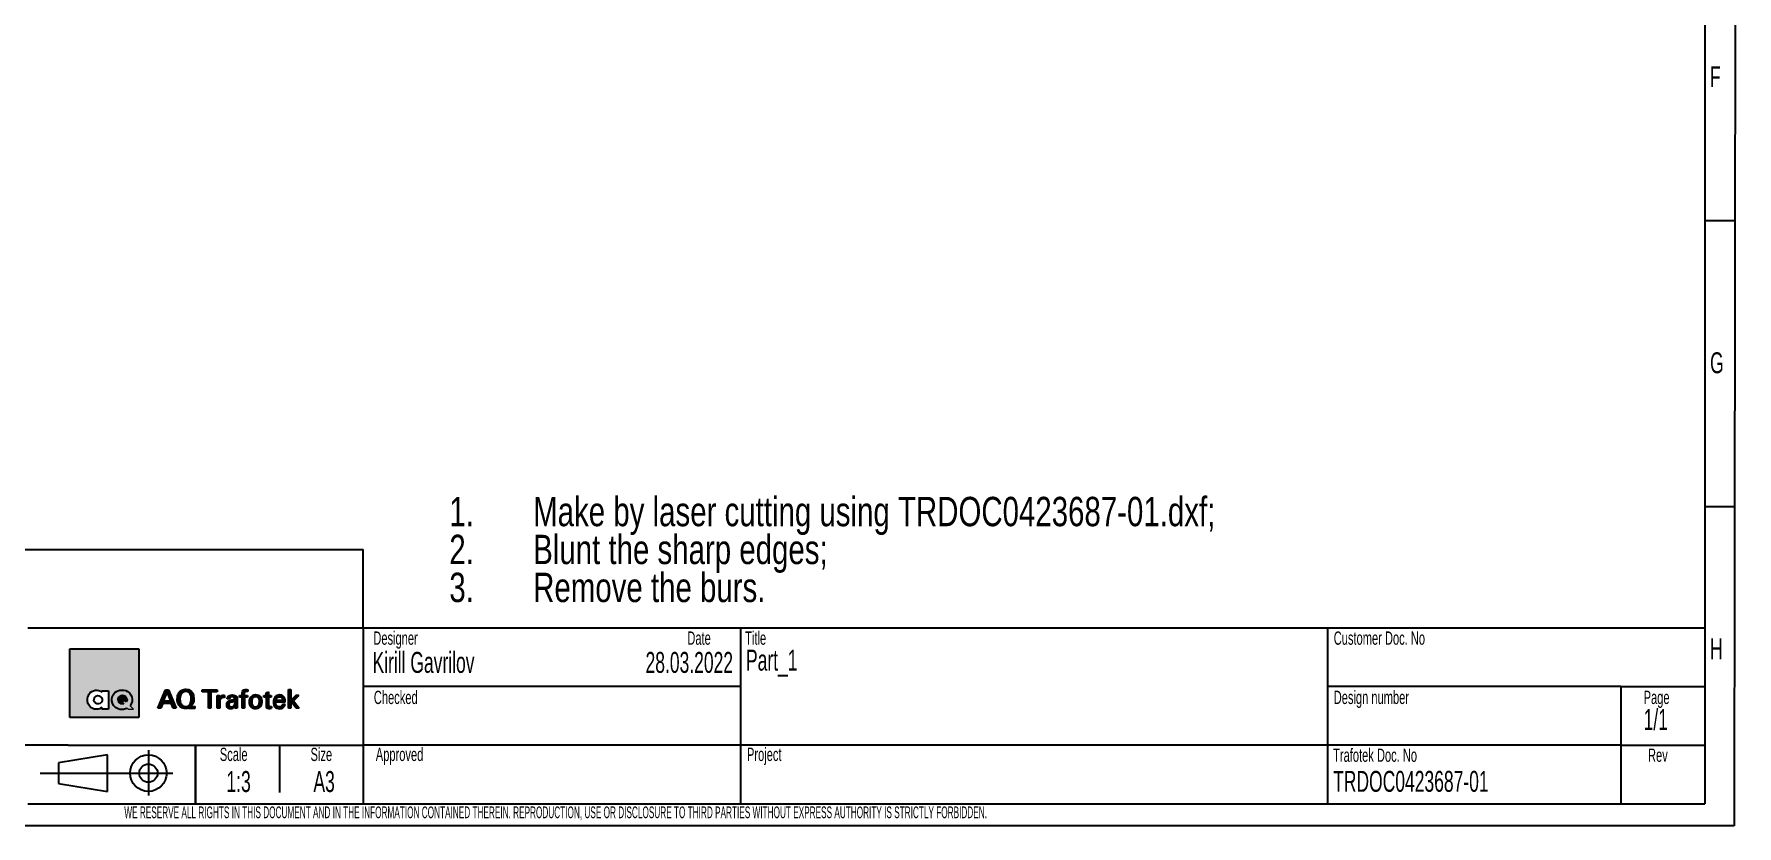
# Model space of a CAD drawing. Header units: millimetres. Extents: x 10 to 411, y 8 to 288.
# Drawn here: x 207.5 to 410.6, y 8 to 102.5 of the extents above; entities that cross this region are included whole.
import ezdxf

# ---------------------------------------------------------------- set-up
doc = ezdxf.new("R2010")
doc.units = ezdxf.units.MM
for name, color, linetype in [('DIMENSIONS', 124, 'Continuous'), ('LOGOBLACK', 7, 'Continuous'), ('LOGORED', 242, 'Continuous'), ('LOGOWHITE', 7, 'Continuous'), ('SLD-0', 179, 'Continuous')]:
    doc.layers.add(name, color=color, linetype=linetype)
doc.styles.add('SLDTEXTSTYLE1', font='TXT', dxfattribs={"width": 0.75})
doc.styles.add('SLDTEXTSTYLE2', font='TXT', dxfattribs={"width": 0.623711})
doc.styles.add('SLDTEXTSTYLE3', font='TXT', dxfattribs={"width": 0.523918})

# ---------------------------------------------------------------- blocks, each defined once
blk = doc.blocks.new('Block1')
at = {"layer": 'SLD-0'}
for p, q in [((226.18, 17.65), (220.35, 16.72)), ((220.35, 16.72), (220.35, 14.22)), ((226.18, 13.29), (226.18, 17.65)), ((231.06, 18.21), (231.06, 12.79)), ((218.15, 15.47), (233.99, 15.47)), ((220.35, 14.22), (226.18, 13.29))]:
    blk.add_line(p, q, dxfattribs=at)
for radius in [2.18, 1.09]:
    blk.add_circle((231.06, 15.47), radius, dxfattribs=at)
blk = doc.blocks.new('AQ_Trafotek_Block')
at = {"layer": 'LOGOBLACK'}
h = blk.add_hatch(color=256, dxfattribs=at)
h.paths.add_polyline_path([(735, -337), (684, -460), (702, -460), (716, -428), (772, -428), (785, -460), (805, -460), (754, -337)], flags=0)
h.paths.add_polyline_path([(767, -414), (721, -414), (744, -355)], flags=0)
h = blk.add_hatch(color=256, dxfattribs=at)
edge = h.paths.add_edge_path(flags=0)
edge.add_spline(control_points=[(902, -448), (925, -428), (924, -386), (913, -350), (885, -330), (843, -337), (824, -353), (811, -381), (811, -412), (819, -437), (836, -456), (859, -464), (875, -463), (886, -460)], knot_values=[0, 0, 0, 0, 0.162892, 0.228963, 0.366562, 0.432634, 0.478693, 0.554572, 0.661574, 0.700725, 0.750248, 0.805808, 1, 1, 1, 1], weights=[1, 1, 1, 1, 1, 1, 1, 1, 1, 1, 1, 1, 1, 1], degree=3, periodic=0)
edge.add_line((886, -460), (930, -460))
edge.add_line((930, -460), (930, -448))
edge.add_line((930, -448), (902, -448))
edge = h.paths.add_edge_path(flags=0)
edge.add_spline(control_points=[(830, -399), (831, -384), (835, -357), (875, -343), (903, -365), (907, -405), (896, -446), (857, -453), (833, -431), (830, -411), (830, -399)], knot_values=[0, 0, 0, 0, 0.157283, 0.255803, 0.385488, 0.51687, 0.669308, 0.768318, 0.880169, 1, 1, 1, 1], weights=[1, 1, 1, 1, 1, 1, 1, 1, 1, 1, 1], degree=3, periodic=0)
for points in [[(977, -337), (977, -352), (1019, -352), (1019, -460), (1035, -460), (1035, -352), (1077, -352), (1077, -337)], [(1617, -375), (1597, -375), (1565, -409), (1565, -336), (1549, -336), (1549, -460), (1565, -460), (1565, -414), (1599, -460), (1620, -460), (1582, -411)]]:
    blk.add_hatch(color=256, dxfattribs=at).paths.add_polyline_path(points, flags=0)
h = blk.add_hatch(color=256, dxfattribs=at)
edge = h.paths.add_edge_path(flags=0)
edge.add_line((1258, -375), (1258, -357))
edge.add_spline(control_points=[(1258, -357), (1258, -355), (1260, -351), (1264, -349), (1266, -349)], knot_values=[0, 0, 0, 0, 0.493872, 1, 1, 1, 1], weights=[1, 1, 1, 1, 1], degree=3, periodic=0)
edge.add_line((1266, -349), (1280, -349))
edge.add_line((1280, -349), (1280, -337))
edge.add_spline(control_points=[(1280, -337), (1271, -334), (1247, -334), (1243, -351), (1243, -357)], knot_values=[0, 0, 0, 0, 0.724944, 1, 1, 1, 1], weights=[1, 1, 1, 1, 1], degree=3, periodic=0)
edge.add_line((1243, -357), (1243, -375))
edge.add_line((1243, -375), (1225, -375))
edge.add_line((1225, -375), (1225, -386))
edge.add_line((1225, -386), (1243, -386))
edge.add_line((1243, -386), (1243, -460))
edge.add_line((1243, -460), (1258, -460))
edge.add_line((1258, -460), (1258, -386))
edge.add_line((1258, -386), (1278, -386))
edge.add_line((1278, -386), (1278, -375))
edge.add_line((1278, -375), (1258, -375))
h = blk.add_hatch(color=256, dxfattribs=at)
edge = h.paths.add_edge_path(flags=0)
edge.add_spline(control_points=[(1093, -411), (1095, -398), (1104, -386), (1123, -390), (1124, -390)], knot_values=[0, 0, 0, 0, 0.813923, 1, 1, 1, 1], weights=[1, 1, 1, 1, 1], degree=3, periodic=0)
edge.add_line((1124, -390), (1124, -375))
edge.add_spline(control_points=[(1124, -375), (1122, -374), (1101, -372), (1094, -389), (1093, -389)], knot_values=[0, 0, 0, 0, 0.625611, 1, 1, 1, 1], weights=[1, 1, 1, 1, 1], degree=3, periodic=0)
edge.add_line((1093, -389), (1093, -375))
edge.add_line((1093, -375), (1077, -375))
edge.add_line((1077, -375), (1077, -460))
edge.add_line((1077, -460), (1093, -460))
edge.add_line((1093, -460), (1093, -411))
h = blk.add_hatch(color=256, dxfattribs=at)
edge = h.paths.add_edge_path(flags=0)
edge.add_spline(control_points=[(1158, -397), (1160, -392), (1160, -382), (1195, -384), (1194, -406), (1194, -407)], knot_values=[0, 0, 0, 0, 0.487725, 0.720185, 1, 1, 1, 1], weights=[1, 1, 1, 1, 1, 1], degree=3, periodic=0)
edge.add_spline(control_points=[(1194, -407), (1165, -407), (1137, -410), (1137, -456), (1168, -466), (1185, -460), (1194, -448)], knot_values=[0, 0, 0, 0, 0.449684, 0.619999, 0.797809, 1, 1, 1, 1], weights=[1, 1, 1, 1, 1, 1, 1], degree=3, periodic=0)
edge.add_line((1194, -448), (1194, -460))
edge.add_line((1194, -460), (1209, -460))
edge.add_line((1209, -460), (1209, -392))
edge.add_spline(control_points=[(1209, -392), (1207, -380), (1190, -372), (1161, -371), (1143, -383), (1142, -397)], knot_values=[0, 0, 0, 0, 0.347593, 0.579527, 1, 1, 1, 1], weights=[1, 1, 1, 1, 1, 1], degree=3, periodic=0)
edge.add_line((1142, -397), (1158, -397))
edge = h.paths.add_edge_path(flags=0)
edge.add_spline(control_points=[(1193, -429), (1193, -436), (1187, -447), (1175, -452), (1159, -450), (1152, -438), (1155, -425), (1169, -418), (1186, -418), (1193, -418)], knot_values=[0, 0, 0, 0, 0.162836, 0.30852, 0.429135, 0.541088, 0.645395, 0.79804, 1, 1, 1, 1], weights=[1, 1, 1, 1, 1, 1, 1, 1, 1, 1], degree=3, periodic=0)
edge.add_line((1193, -418), (1193, -429))
h = blk.add_hatch(color=256, dxfattribs=at)
edge = h.paths.add_edge_path(flags=0)
edge.add_spline(control_points=[(1288, -418), (1288, -431), (1297, -456), (1329, -466), (1364, -456), (1378, -423), (1369, -382), (1336, -369), (1298, -378), (1288, -402), (1288, -418)], knot_values=[0, 0, 0, 0, 0.130361, 0.249388, 0.355922, 0.49512, 0.618471, 0.746102, 0.840269, 1, 1, 1, 1], weights=[1, 1, 1, 1, 1, 1, 1, 1, 1, 1, 1], degree=3, periodic=0)
edge = h.paths.add_edge_path(flags=0)
edge.add_spline(control_points=[(1305, -418), (1305, -408), (1308, -391), (1333, -381), (1356, -393), (1357, -419), (1353, -445), (1328, -455), (1308, -442), (1305, -426), (1305, -418)], knot_values=[0, 0, 0, 0, 0.147742, 0.256769, 0.373643, 0.506367, 0.655125, 0.753769, 0.87571, 1, 1, 1, 1], weights=[1, 1, 1, 1, 1, 1, 1, 1, 1, 1, 1], degree=3, periodic=0)
h = blk.add_hatch(color=256, dxfattribs=at)
edge = h.paths.add_edge_path(flags=0)
edge.add_line((1401, -386), (1401, -445))
edge.add_spline(control_points=[(1401, -445), (1401, -450), (1405, -464), (1427, -461), (1436, -460)], knot_values=[0, 0, 0, 0, 0.293253, 1, 1, 1, 1], weights=[1, 1, 1, 1, 1], degree=3, periodic=0)
edge.add_line((1436, -460), (1436, -448))
edge.add_spline(control_points=[(1436, -448), (1431, -449), (1420, -450), (1417, -443), (1417, -440)], knot_values=[0, 0, 0, 0, 0.687979, 1, 1, 1, 1], weights=[1, 1, 1, 1, 1], degree=3, periodic=0)
edge.add_line((1417, -440), (1417, -386))
edge.add_line((1417, -386), (1435, -386))
edge.add_line((1435, -386), (1435, -375))
edge.add_line((1435, -375), (1417, -375))
edge.add_line((1417, -375), (1417, -351))
edge.add_line((1417, -351), (1401, -357))
edge.add_line((1401, -357), (1401, -375))
edge.add_line((1401, -375), (1385, -375))
edge.add_line((1385, -375), (1385, -386))
edge.add_line((1385, -386), (1401, -386))
h = blk.add_hatch(color=256, dxfattribs=at)
edge = h.paths.add_edge_path(flags=0)
edge.add_line((1464, -420), (1527, -420))
edge.add_spline(control_points=[(1527, -420), (1527, -399), (1521, -379), (1488, -369), (1455, -380), (1447, -418), (1454, -455), (1496, -469), (1525, -454), (1526, -434)], knot_values=[0, 0, 0, 0, 0.169898, 0.269728, 0.391341, 0.544509, 0.675963, 0.800633, 1, 1, 1, 1], weights=[1, 1, 1, 1, 1, 1, 1, 1, 1, 1], degree=3, periodic=0)
edge.add_line((1526, -434), (1510, -434))
edge.add_spline(control_points=[(1510, -434), (1510, -447), (1478, -459), (1464, -438), (1464, -420)], knot_values=[0, 0, 0, 0, 0.399735, 1, 1, 1, 1], weights=[1, 1, 1, 1, 1], degree=3, periodic=0)
edge = h.paths.add_edge_path(flags=0)
edge.add_line((1510, -409), (1465, -409))
edge.add_spline(control_points=[(1465, -409), (1465, -390), (1496, -375), (1510, -394), (1510, -409)], knot_values=[0, 0, 0, 0, 0.515872, 1, 1, 1, 1], weights=[1, 1, 1, 1, 1], degree=3, periodic=0)
at = {"layer": 'LOGORED'}
h = blk.add_hatch(color=256, dxfattribs=at)
h.paths.add_polyline_path([(100, -66), (100, -522), (557, -522), (557, -66)], flags=0)
edge = h.paths.add_edge_path(flags=0)
edge.add_line((489, -467), (481, -460))
edge.add_spline(control_points=[(481, -460), (481, -460), (450, -477), (385, -452), (374, -401), (390, -360), (426, -336), (491, -342), (527, -410), (500, -442), (499, -443)], knot_values=[0, 0, 0, 0, 0.13222, 0.219258, 0.380346, 0.473973, 0.591834, 0.699915, 0.828497, 1, 1, 1, 1], weights=[1, 1, 1, 1, 1, 1, 1, 1, 1, 1, 1], degree=3, periodic=0)
edge.add_line((499, -443), (522, -467))
edge.add_line((522, -467), (489, -467))
edge = h.paths.add_edge_path(flags=0)
edge.add_line((313, -466), (313, -452))
edge.add_spline(control_points=[(313, -452), (312, -452), (300, -468), (254, -468), (221, -442), (210, -396), (238, -348), (288, -332), (312, -353), (313, -354)], knot_values=[0, 0, 0, 0, 0.09906, 0.195454, 0.327314, 0.552214, 0.641111, 0.793423, 1, 1, 1, 1], weights=[1, 1, 1, 1, 1, 1, 1, 1, 1, 1], degree=3, periodic=0)
edge.add_line((313, -354), (313, -344))
edge.add_line((313, -344), (356, -344))
edge.add_line((356, -344), (356, -466))
edge.add_line((356, -466), (313, -466))
h = blk.add_hatch(color=256, dxfattribs=at)
edge = h.paths.add_edge_path(flags=0)
edge.add_spline(control_points=[(475, -418), (475, -418), (483, -407), (474, -385), (462, -375), (445, -373), (432, -379), (422, -388), (418, -411), (437, -435), (456, -431), (457, -431)], knot_values=[0, 0, 0, 0, 0.117515, 0.198973, 0.296883, 0.449973, 0.507573, 0.571323, 0.70267, 0.849661, 1, 1, 1, 1], weights=[1, 1, 1, 1, 1, 1, 1, 1, 1, 1, 1, 1], degree=3, periodic=0)
edge.add_line((457, -431), (443, -415))
edge.add_line((443, -415), (466, -411))
edge.add_line((466, -411), (475, -418))
at = {"layer": 'LOGOWHITE'}
h = blk.add_hatch(color=256, dxfattribs=at)
edge = h.paths.add_edge_path(flags=0)
edge.add_spline(control_points=[(499, -443), (500, -442), (527, -410), (491, -342), (426, -336), (390, -360), (374, -401), (385, -452), (450, -477), (481, -460), (481, -460)], knot_values=[0, 0, 0, 0, 0.171503, 0.300085, 0.408166, 0.526027, 0.619654, 0.780742, 0.86778, 1, 1, 1, 1], weights=[1, 1, 1, 1, 1, 1, 1, 1, 1, 1, 1], degree=3, periodic=0)
edge.add_line((481, -460), (489, -467))
edge.add_line((489, -467), (522, -467))
edge.add_line((522, -467), (499, -443))
edge = h.paths.add_edge_path(flags=0)
edge.add_line((443, -415), (457, -431))
edge.add_spline(control_points=[(457, -431), (456, -431), (437, -435), (418, -411), (422, -388), (432, -379), (445, -373), (462, -375), (474, -385), (483, -407), (475, -418), (475, -418)], knot_values=[0, 0, 0, 0, 0.150339, 0.29733, 0.428677, 0.492427, 0.550027, 0.703117, 0.801027, 0.882485, 1, 1, 1, 1], weights=[1, 1, 1, 1, 1, 1, 1, 1, 1, 1, 1, 1], degree=3, periodic=0)
edge.add_line((475, -418), (466, -411))
edge.add_line((466, -411), (443, -415))
at = {"color": 7, "linetype": 'Continuous', "lineweight": 18}
for p, q in [((499, -443), (522, -467)), ((481, -460), (489, -467)), ((489, -467), (522, -467))]:
    blk.add_line(p, q, dxfattribs=at)
at = {"layer": 'LOGOBLACK'}
for p, q in [((684, -460), (735, -337)), ((735, -337), (754, -337)), ((754, -337), (805, -460)), ((977, -337), (1077, -337)), ((977, -352), (977, -337)), ((1077, -337), (1077, -352)), ((1280, -337), (1280, -349)), ((1549, -336), (1565, -336)), ((1549, -460), (1549, -336)), ((1565, -336), (1565, -409)), ((716, -428), (702, -460)), ((772, -428), (716, -428)), ((721, -414), (744, -355)), ((767, -414), (721, -414)), ((744, -355), (767, -414)), ((785, -460), (772, -428)), ((902, -448), (930, -448)), ((930, -460), (930, -448)), ((1019, -352), (977, -352)), ((1019, -460), (1019, -352)), ((1077, -352), (1035, -352)), ((1035, -352), (1035, -460)), ((1077, -460), (1077, -375)), ((1077, -375), (1093, -375)), ((1093, -375), (1093, -389)), ((1093, -411), (1093, -460)), ((1124, -375), (1124, -390)), ((1158, -397), (1142, -397)), ((1193, -418), (1193, -429)), ((1194, -460), (1194, -448)), ((1209, -392), (1209, -460)), ((1225, -386), (1225, -375)), ((1225, -375), (1243, -375)), ((1243, -386), (1225, -386)), ((1243, -375), (1243, -357)), ((1243, -460), (1243, -386)), ((1258, -375), (1258, -357)), ((1258, -375), (1278, -375)), ((1278, -386), (1258, -386)), ((1258, -386), (1258, -460)), ((1280, -349), (1266, -349)), ((1278, -375), (1278, -386)), ((1385, -386), (1385, -375)), ((1385, -375), (1401, -375)), ((1401, -386), (1385, -386)), ((1401, -357), (1417, -351)), ((1401, -375), (1401, -357)), ((1401, -386), (1401, -445)), ((1417, -351), (1417, -375)), ((1417, -375), (1435, -375)), ((1435, -386), (1417, -386)), ((1417, -386), (1417, -440)), ((1435, -375), (1435, -386)), ((1436, -448), (1436, -460)), ((1527, -420), (1464, -420)), ((1510, -409), (1465, -409)), ((1510, -434), (1526, -434)), ((1597, -375), (1565, -409)), ((1599, -460), (1565, -414)), ((1565, -414), (1565, -460)), ((1617, -375), (1582, -411)), ((1582, -411), (1620, -460)), ((1617, -375), (1597, -375)), ((702, -460), (684, -460)), ((805, -460), (785, -460)), ((886, -460), (930, -460)), ((1035, -460), (1019, -460)), ((1093, -460), (1077, -460)), ((1209, -460), (1194, -460)), ((1258, -460), (1243, -460)), ((1565, -460), (1549, -460)), ((1620, -460), (1599, -460))]:
    blk.add_line(p, q, dxfattribs=at)
for points, knots in [([(886, -460), (875, -463), (859, -464), (836, -456), (819, -437), (811, -412), (811, -381), (824, -353), (843, -337), (885, -330), (913, -350), (924, -386), (925, -428), (902, -448)], [0, 0, 0, 0, 0.194192, 0.249752, 0.299275, 0.338426, 0.445428, 0.521307, 0.567366, 0.633438, 0.771037, 0.837108, 1, 1, 1, 1]), ([(1243, -357), (1243, -351), (1247, -334), (1271, -334), (1280, -337)], [0, 0, 0, 0, 0.275056, 1, 1, 1, 1]), ([(830, -399), (831, -384), (835, -357), (875, -343), (903, -365), (907, -405), (896, -446), (857, -453), (833, -431), (830, -411), (830, -399)], [0, 0, 0, 0, 0.157283, 0.255803, 0.385488, 0.51687, 0.669308, 0.768318, 0.880169, 1, 1, 1, 1]), ([(1093, -389), (1094, -389), (1101, -372), (1122, -374), (1124, -375)], [0, 0, 0, 0, 0.374389, 1, 1, 1, 1]), ([(1124, -390), (1123, -390), (1104, -386), (1095, -398), (1093, -411)], [0, 0, 0, 0, 0.186077, 1, 1, 1, 1]), ([(1194, -407), (1165, -407), (1137, -410), (1137, -456), (1168, -466), (1185, -460), (1194, -448)], [0, 0, 0, 0, 0.449684, 0.619999, 0.797809, 1, 1, 1, 1]), ([(1142, -397), (1143, -383), (1161, -371), (1190, -372), (1207, -380), (1209, -392)], [0, 0, 0, 0, 0.420473, 0.652407, 1, 1, 1, 1]), ([(1193, -418), (1186, -418), (1169, -418), (1155, -425), (1152, -438), (1159, -450), (1175, -452), (1187, -447), (1193, -436), (1193, -429)], [0, 0, 0, 0, 0.20196, 0.354605, 0.458912, 0.570865, 0.69148, 0.837164, 1, 1, 1, 1]), ([(1194, -407), (1194, -406), (1195, -384), (1160, -382), (1160, -392), (1158, -397)], [0, 0, 0, 0, 0.279815, 0.512275, 1, 1, 1, 1]), ([(1258, -357), (1258, -355), (1260, -351), (1264, -349), (1266, -349)], [0, 0, 0, 0, 0.493872, 1, 1, 1, 1]), ([(1288, -418), (1288, -402), (1298, -378), (1336, -369), (1369, -382), (1378, -423), (1364, -456), (1329, -466), (1297, -456), (1288, -431), (1288, -418)], [0, 0, 0, 0, 0.159731, 0.253898, 0.381529, 0.50488, 0.644078, 0.750612, 0.869639, 1, 1, 1, 1]), ([(1305, -418), (1305, -408), (1308, -391), (1333, -381), (1356, -393), (1357, -419), (1353, -445), (1328, -455), (1308, -442), (1305, -426), (1305, -418)], [0, 0, 0, 0, 0.147742, 0.256769, 0.373643, 0.506367, 0.655125, 0.753769, 0.87571, 1, 1, 1, 1]), ([(1401, -445), (1401, -450), (1405, -464), (1427, -461), (1436, -460)], [0, 0, 0, 0, 0.293253, 1, 1, 1, 1]), ([(1417, -440), (1417, -443), (1420, -450), (1431, -449), (1436, -448)], [0, 0, 0, 0, 0.312021, 1, 1, 1, 1]), ([(1527, -420), (1527, -399), (1521, -379), (1488, -369), (1455, -380), (1447, -418), (1454, -455), (1496, -469), (1525, -454), (1526, -434)], [0, 0, 0, 0, 0.169898, 0.269728, 0.391341, 0.544509, 0.675963, 0.800633, 1, 1, 1, 1]), ([(1510, -434), (1510, -447), (1478, -459), (1464, -438), (1464, -420)], [0, 0, 0, 0, 0.399735, 1, 1, 1, 1]), ([(1465, -409), (1465, -390), (1496, -375), (1510, -394), (1510, -409)], [0, 0, 0, 0, 0.515872, 1, 1, 1, 1])]:
    blk.add_open_spline(points, degree=3, knots=knots, dxfattribs=at)
at = {"layer": 'LOGORED'}
for p, q in [((100, -66), (557, -66)), ((100, -522), (100, -66)), ((557, -66), (557, -522)), ((466, -411), (443, -415)), ((443, -415), (457, -431)), ((475, -418), (466, -411)), ((557, -522), (100, -522))]:
    blk.add_line(p, q, dxfattribs=at)
at = {"layer": 'LOGORED', "linetype": 'Continuous'}
blk.add_ellipse((287, -404), major_axis=(3.9, -27.3), ratio=0.991275, dxfattribs=at)
at = {"layer": 'LOGORED'}
blk.add_open_spline([(457, -431), (456, -431), (437, -435), (418, -411), (422, -388), (432, -379), (445, -373), (462, -375), (474, -385), (483, -407), (475, -418), (475, -418)], degree=3, knots=[0, 0, 0, 0, 0.150339, 0.29733, 0.428677, 0.492427, 0.550027, 0.703117, 0.801027, 0.882485, 1, 1, 1, 1], dxfattribs=at)
at = {"layer": 'LOGOWHITE'}
for p, q in [((313, -354), (313, -344)), ((313, -344), (356, -344)), ((356, -344), (356, -466)), ((313, -466), (313, -452)), ((356, -466), (313, -466))]:
    blk.add_line(p, q, dxfattribs=at)
for points, knots in [([(481, -460), (481, -460), (450, -477), (385, -452), (374, -401), (390, -360), (426, -336), (491, -342), (527, -410), (500, -442), (499, -443)], [0, 0, 0, 0, 0.13222, 0.219258, 0.380346, 0.473973, 0.591834, 0.699915, 0.828497, 1, 1, 1, 1]), ([(313, -452), (312, -452), (300, -468), (254, -468), (221, -442), (210, -396), (238, -348), (288, -332), (312, -353), (313, -354)], [0, 0, 0, 0, 0.09906, 0.195454, 0.327314, 0.552214, 0.641111, 0.793423, 1, 1, 1, 1])]:
    blk.add_open_spline(points, degree=3, knots=knots, dxfattribs=at)
blk = doc.blocks.new('SW_NOTE_0')
at = {"layer": 'DIMENSIONS', "color": 0, "char_height": 3.5, "attachment_point": 1, "style": 'SLDTEXTSTYLE1'}
for s, insert in [('1.', (-10, 4.51)), ('Make by laser cutting using TRDOC0423687-01.dxf;', (0, 4.51)), ('2.', (-10, -0.01)), ('Blunt the sharp edges;', (0, -0.01)), ('3.', (-10, -4.54)), ('Remove the burs.', (0, -4.54))]:
    blk.add_mtext(s, dxfattribs=dict(at, insert=insert))

msp = doc.modelspace()

# ---------------------------------------------------------------- linework, layer by layer
at = {"layer": 'SLD-0'}
for p, q in [((410.569613, 288.498273), (410.236202, 8.022185)), ((406.735919, 285.047018), (406.735919, 10.660105)), ((406.735919, 80.248273), (410.235919, 80.248273)), ((406.735919, 46.123273), (410.235919, 46.123273)), ((154.858836, 41.010067), (246.735919, 41.010067)), ((246.735919, 31.664458), (246.735919, 41.010067)), ((206.735919, 31.664458), (406.735919, 31.664458)), ((246.735919, 31.664458), (246.735919, 10.660105)), ((291.735919, 31.664458), (291.735919, 10.660105)), ((361.735919, 31.664458), (361.735919, 10.660105)), ((291.735919, 24.664458), (246.735919, 24.664458)), ((396.735919, 24.664458), (361.735919, 24.664458)), ((396.735919, 24.664458), (396.735278, 24.664458)), ((396.735919, 24.664458), (406.735919, 24.664458)), ((396.735919, 24.664458), (396.735919, 10.660105)), ((211.53791, 17.664458), (154.858836, 17.664458)), ((211.53791, 17.664458), (236.735919, 17.664458)), ((226.735919, 17.664458), (226.735919, 10.660105)), ((226.735919, 10.660105), (226.735919, 17.664458)), ((236.735919, 17.664458), (236.735919, 11.998273)), ((236.735919, 17.664458), (246.735919, 17.664458)), ((291.735919, 17.664458), (246.735919, 17.664458)), ((361.735919, 17.664458), (291.735919, 17.664458)), ((396.735919, 17.664458), (361.735919, 17.664458)), ((396.735919, 17.664458), (396.735598, 17.664458)), ((396.735919, 17.664458), (406.735919, 17.664458)), ((206.735919, 10.660105), (406.735919, 10.660105)), ((410.236202, 8.022185), (9.735919, 8.022185))]:
    msp.add_line(p, q, dxfattribs=at)

# ---------------------------------------------------------------- block references
at = {"color": 7, "linetype": 'Continuous', "xscale": 0.018, "yscale": 0.018, "zscale": 0.018}
msp.add_blockref('AQ_Trafotek_Block', (209.930604, 30.344239), dxfattribs=at)
at = {"color": 7, "linetype": 'Continuous'}
msp.add_blockref('Block1', (-9.957019, -1.150513), dxfattribs=at)
at = {"layer": 'DIMENSIONS'}
msp.add_blockref('SW_NOTE_0', (266.995392, 42.768365), dxfattribs=at)

# ---------------------------------------------------------------- texts
at = {"layer": 'SLD-0'}
for s, insert, char_height, attachment_point, style in [('F', (407.362197, 98.65148), 2.5, 1, 'SLDTEXTSTYLE2'), ('G', (407.362197, 64.52648), 2.5, 1, 'SLDTEXTSTYLE2'), ('Designer', (247.930823, 31.225029), 1.5875, 1, 'SLDTEXTSTYLE2'), ('Date', (285.384135, 31.225029), 1.5875, 1, 'SLDTEXTSTYLE2'), ('Title', (292.281271, 31.225029), 1.5875, 1, 'SLDTEXTSTYLE2'), ('Customer Doc. No', (362.478783, 31.225029), 1.5875, 1, 'SLDTEXTSTYLE2'), ('Kirill Gavrilov', (247.832449, 28.781236), 2.5, 1, 'SLDTEXTSTYLE2'), ('28.03.2022', (290.833689, 28.781236), 2.5, 3, 'SLDTEXTSTYLE2'), ('Part_1', (292.379675, 29.048318), 2.5, 1, 'SLDTEXTSTYLE2'), ('H', (407.362197, 30.40148), 2.5, 1, 'SLDTEXTSTYLE2'), ('Checked', (247.992559, 24.151514), 1.5875, 1, 'SLDTEXTSTYLE2'), ('Design number', (362.478783, 24.155072), 1.5875, 1, 'SLDTEXTSTYLE2'), ('Page', (399.43893, 24.155072), 1.5875, 1, 'SLDTEXTSTYLE2'), ('1/1', (399.43893, 21.959693), 2.5, 1, 'SLDTEXTSTYLE2'), ('Scale', (231.277457, 17.353764), 1.5875, 2, 'SLDTEXTSTYLE2'), ('Size', (241.730936, 17.353764), 1.5875, 2, 'SLDTEXTSTYLE2'), ('Approved', (248.22565, 17.353764), 1.5875, 1, 'SLDTEXTSTYLE2'), ('Project', (292.496955, 17.353764), 1.5875, 1, 'SLDTEXTSTYLE2'), ('Trafotek Doc. No', (362.407304, 17.258242), 1.5875, 1, 'SLDTEXTSTYLE2'), ('Rev', (399.963131, 17.258242), 1.5875, 1, 'SLDTEXTSTYLE2'), ('1:3', (231.862689, 14.568856), 2.5, 2, 'SLDTEXTSTYLE2'), ('A3', (242.061737, 14.568856), 2.5, 2, 'SLDTEXTSTYLE2'), ('TRDOC0423687-01', (362.407304, 14.593027), 2.5, 1, 'SLDTEXTSTYLE2'), ('WE RESERVE ALL RIGHTS IN THIS DOCUMENT AND IN THE INFORMATION CONTAINED THEREIN. REPRODUCTION, USE OR DISCLOSURE TO THIRD PARTIES WITHOUT EXPRESS AUTHORITY IS STRICTLY FORBIDDEN.', (218.230044, 10.348788), 1.4, 1, 'SLDTEXTSTYLE3')]:
    msp.add_mtext(s, dxfattribs=dict(at, insert=insert, char_height=char_height, attachment_point=attachment_point, style=style))

doc.saveas('drawing.dxf')
